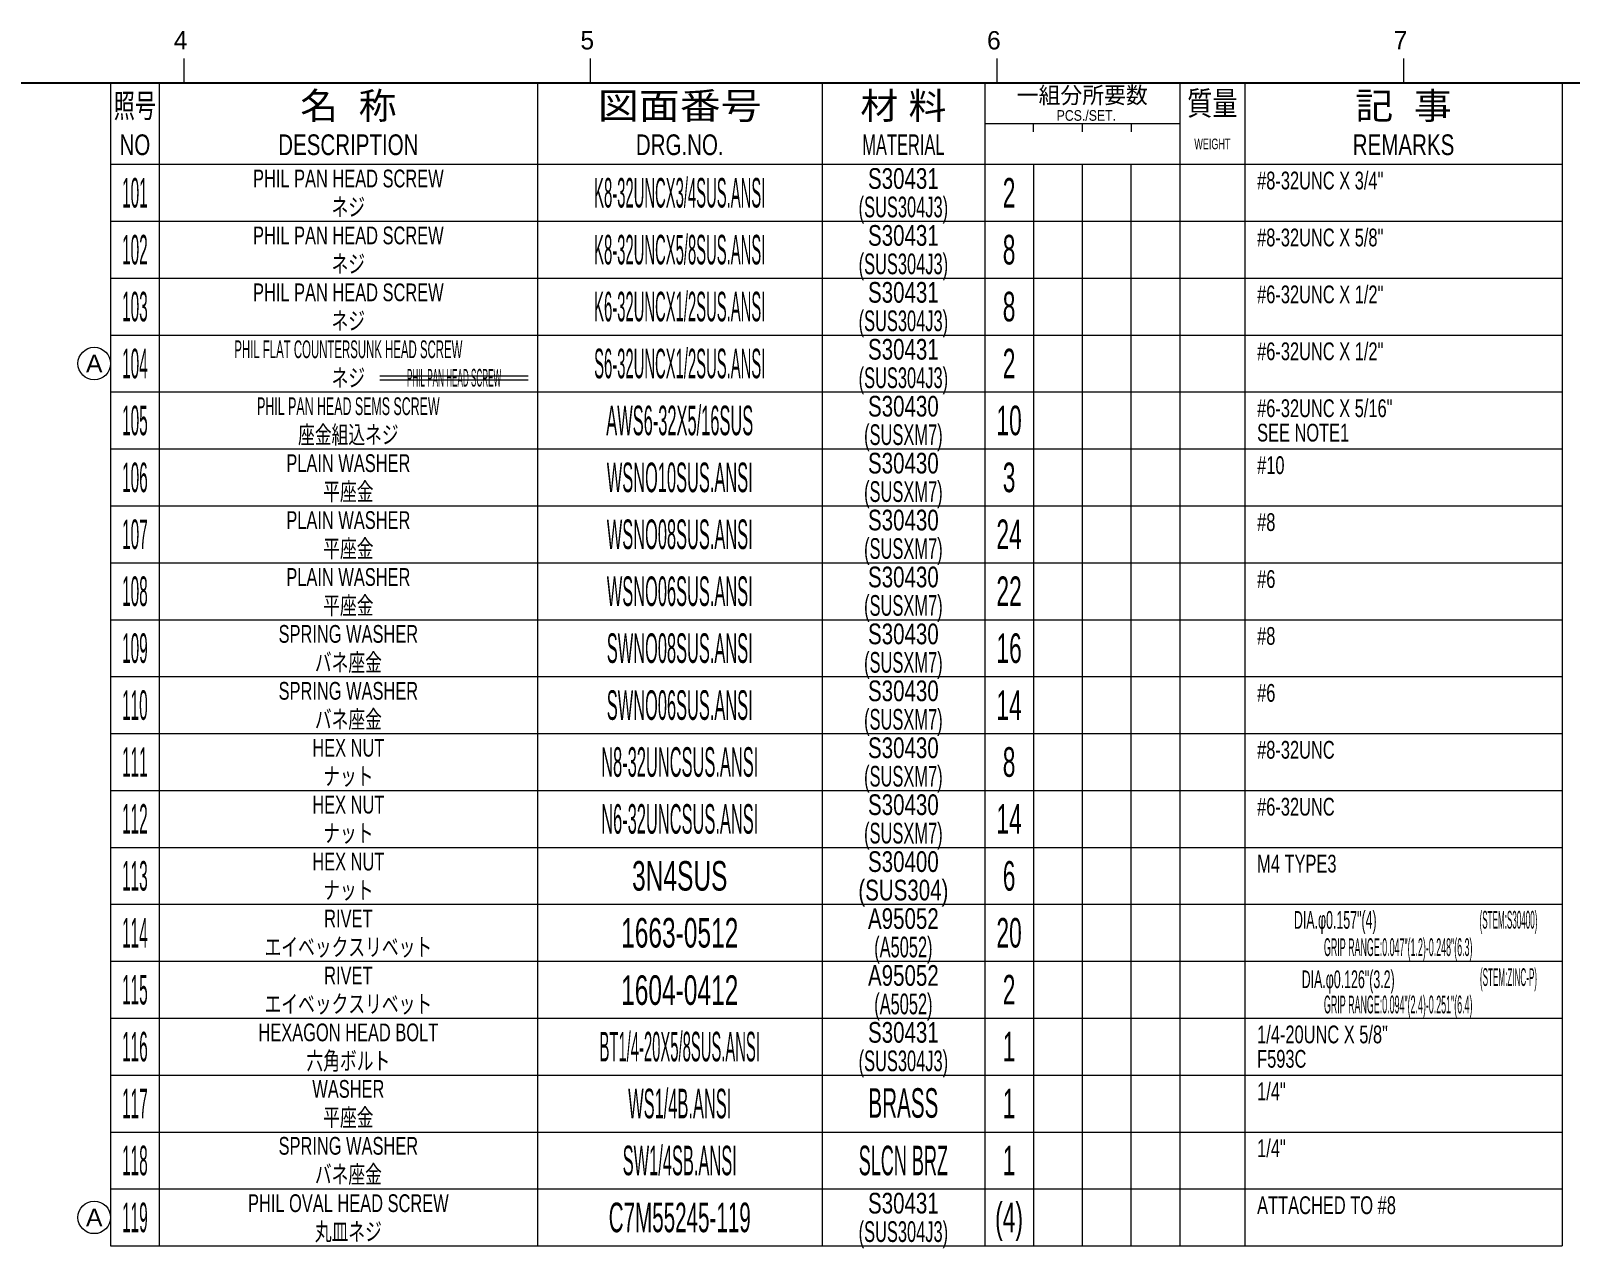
# Model space of a CAD drawing. Header units: millimetres. Extents: x 7 to 587, y 2 to 418.
# Drawn here: x 214.2 to 403.5, y 266.7 to 416.4 of the extents above; entities that cross this region are included whole.
import ezdxf
from ezdxf.enums import TextEntityAlignment as Align

# ---------------------------------------------------------------- set-up
doc = ezdxf.new("R2010")
doc.units = ezdxf.units.MM
for name, color, linetype in [('GR1_05', 7, 'Continuous'), ('図面枠C7M', 7, 'Continuous'), ('表題、部品表_01', 7, 'Continuous'), ('表題、部品表_02', 7, 'Continuous'), ('表題、部品表_03', 7, 'Continuous')]:
    doc.layers.add(name, color=color, linetype=linetype)
doc.styles.add('HG丸ｺﾞｼｯｸM-PRO', font='')
doc.styles.get('HG丸ｺﾞｼｯｸM-PRO').set_extended_font_data('HG丸ｺﾞｼｯｸM-PRO')

# ---------------------------------------------------------------- blocks, each defined once
blk = doc.blocks.new('BLKF023')
at = {"layer": '図面枠C7M', "color": 4, "linetype": 'Continuous', "lineweight": 13}
for p, q in [((233, 413), (233, 410)), ((283, 413), (283, 410)), ((333, 413), (333, 410)), ((383, 413), (383, 410))]:
    blk.add_line(p, q, dxfattribs=at)
at = {"layer": '図面枠C7M', "color": 2, "linetype": 'Continuous', "lineweight": 25}
blk.add_line((33, 410), (587, 410), dxfattribs=at)
at = {"layer": '図面枠C7M', "color": 4, "linetype": 'Continuous', "lineweight": 13, "style": 'HG丸ｺﾞｼｯｸM-PRO', "width": 1.003994}
for s, p in [('4', (231.79, 413.45)), ('5', (281.79, 413.45)), ('6', (331.79, 413.45)), ('7', (381.79, 413.45))]:
    blk.add_text(s, height=2.25, dxfattribs=at).set_placement(p, align=Align.BOTTOM_LEFT)
blk = doc.blocks.new('BLKF077')
at = {"layer": '表題、部品表_01', "color": 4, "linetype": 'Continuous', "lineweight": 13}
for p, q in [((224, 410), (224, 400)), ((224, 410), (402.5, 410)), ((230, 410), (230, 400)), ((276.5, 410), (276.5, 400)), ((311.5, 410), (311.5, 400)), ((331.5, 410), (331.5, 400)), ((355.5, 410), (355.5, 400)), ((363.5, 410), (363.5, 400)), ((402.5, 410), (402.5, 400)), ((331.5, 405), (355.5, 405)), ((337.5, 404), (337.5, 405)), ((343.5, 405), (343.5, 404)), ((349.5, 405), (349.5, 404)), ((224, 400), (402.5, 400))]:
    blk.add_line(p, q, dxfattribs=at)
at = {"layer": '表題、部品表_01', "color": 3, "linetype": 'Continuous', "lineweight": 35, "style": 'HG丸ｺﾞｼｯｸM-PRO'}
for s, height, width, p in [('照号', 2.909, 0.651535, (227, 407.2)), ('名  称', 3.273, 1.042426, (253.25, 407.2)), ('図面番号', 3.273, 1.127518, (294, 407.2)), ('材 料', 3.273, 1.042439, (321.5, 407.2)), ('一組分所要数', 2.036, 0.966638, (343.5, 408.5)), ('質量', 2.909, 0.781842, (359.5, 407.5)), ('記  事', 3.273, 1.042426, (383, 407.2)), ('PCS./SET.', 1.309, 0.862935, (344, 406)), ('NO', 2.545, 0.740841, (227, 402.4)), ('DESCRIPTION', 2.5455, 0.741365, (253.25, 402.4)), ('DRG.NO.', 2.545, 0.741189, (294, 402.4)), ('MATERIAL', 2.545, 0.594756, (321.5, 402.4)), ('REMARKS', 2.545, 0.742803, (383, 402.4)), ('WEIGHT', 1.309, 0.635507, (359.5, 402.5))]:
    blk.add_text(s, height=height, dxfattribs=dict(at, width=width)).set_placement(p, align=Align.MIDDLE_CENTER)
blk = doc.blocks.new('BLKF076')
at = {"layer": '表題、部品表_01', "color": 3, "linetype": 'Continuous', "lineweight": 13}
blk.add_blockref('BLKF077', (0, 0), dxfattribs=at)
blk = doc.blocks.new('BLKF078')
at = {"layer": '表題、部品表_02', "color": 4, "linetype": 'Continuous', "lineweight": 13}
for p, q in [((224, 365), (224, 358)), ((224, 365), (402.5, 365)), ((230, 365), (230, 358)), ((276.5, 365), (276.5, 358)), ((311.5, 365), (311.5, 358)), ((331.5, 365), (331.5, 358)), ((337.5, 365), (337.5, 358)), ((343.5, 365), (343.5, 358)), ((349.5, 358), (349.5, 365)), ((355.5, 365), (355.5, 358)), ((363.5, 365), (363.5, 358)), ((402.5, 365), (402.5, 358)), ((224, 358), (402.5, 358))]:
    blk.add_line(p, q, dxfattribs=at)
blk = doc.blocks.new('BLKF080')
at = {"layer": '表題、部品表_02', "color": 4, "linetype": 'Continuous', "lineweight": 13}
for p, q in [((224, 358), (224, 351)), ((224, 358), (402.5, 358)), ((230, 358), (230, 351)), ((276.5, 358), (276.5, 351)), ((311.5, 358), (311.5, 351)), ((331.5, 358), (331.5, 351)), ((337.5, 358), (337.5, 351)), ((343.5, 358), (343.5, 351)), ((349.5, 351), (349.5, 358)), ((355.5, 358), (355.5, 351)), ((363.5, 358), (363.5, 351)), ((402.5, 358), (402.5, 351)), ((224, 351), (402.5, 351))]:
    blk.add_line(p, q, dxfattribs=at)
blk = doc.blocks.new('BLKF083')
at = {"layer": '表題、部品表_02', "color": 4, "linetype": 'Continuous', "lineweight": 13}
for p, q in [((224, 344), (224, 337)), ((224, 344), (402.5, 344)), ((230, 344), (230, 337)), ((276.5, 344), (276.5, 337)), ((311.5, 344), (311.5, 337)), ((331.5, 344), (331.5, 337)), ((337.5, 344), (337.5, 337)), ((343.5, 344), (343.5, 337)), ((349.5, 337), (349.5, 344)), ((355.5, 344), (355.5, 337)), ((363.5, 344), (363.5, 337)), ((402.5, 344), (402.5, 337)), ((224, 337), (402.5, 337))]:
    blk.add_line(p, q, dxfattribs=at)
blk = doc.blocks.new('BLKF085')
at = {"layer": '表題、部品表_02', "color": 4, "linetype": 'Continuous', "lineweight": 13}
for p, q in [((224, 337), (224, 330)), ((224, 337), (402.5, 337)), ((230, 337), (230, 330)), ((276.5, 337), (276.5, 330)), ((311.5, 337), (311.5, 330)), ((331.5, 337), (331.5, 330)), ((337.5, 337), (337.5, 330)), ((343.5, 337), (343.5, 330)), ((349.5, 330), (349.5, 337)), ((355.5, 337), (355.5, 330)), ((363.5, 337), (363.5, 330)), ((402.5, 337), (402.5, 330)), ((224, 330), (402.5, 330))]:
    blk.add_line(p, q, dxfattribs=at)
blk = doc.blocks.new('BLKF086')
at = {"layer": '表題、部品表_02', "color": 4, "linetype": 'Continuous', "lineweight": 13}
for p, q in [((224, 351), (224, 344)), ((224, 351), (402.5, 351)), ((230, 351), (230, 344)), ((276.5, 351), (276.5, 344)), ((311.5, 351), (311.5, 344)), ((331.5, 351), (331.5, 344)), ((337.5, 351), (337.5, 344)), ((343.5, 351), (343.5, 344)), ((349.5, 344), (349.5, 351)), ((355.5, 351), (355.5, 344)), ((363.5, 351), (363.5, 344)), ((402.5, 351), (402.5, 344)), ((224, 344), (402.5, 344))]:
    blk.add_line(p, q, dxfattribs=at)
blk = doc.blocks.new('BLKF088')
at = {"layer": '表題、部品表_02', "color": 4, "linetype": 'Continuous', "lineweight": 13}
for p, q in [((224, 386), (224, 379)), ((224, 386), (402.5, 386)), ((230, 386), (230, 379)), ((276.5, 386), (276.5, 379)), ((311.5, 386), (311.5, 379)), ((331.5, 386), (331.5, 379)), ((337.5, 386), (337.5, 379)), ((343.5, 386), (343.5, 379)), ((349.5, 379), (349.5, 386)), ((355.5, 386), (355.5, 379)), ((363.5, 386), (363.5, 379)), ((402.5, 386), (402.5, 379)), ((224, 379), (402.5, 379))]:
    blk.add_line(p, q, dxfattribs=at)
blk = doc.blocks.new('BLKF090')
at = {"layer": '表題、部品表_02', "color": 4, "linetype": 'Continuous', "lineweight": 13}
for p, q in [((224, 400), (224, 393)), ((224, 400), (402.5, 400)), ((230, 400), (230, 393)), ((276.5, 400), (276.5, 393)), ((311.5, 400), (311.5, 393)), ((331.5, 400), (331.5, 393)), ((337.5, 400), (337.5, 393)), ((343.5, 400), (343.5, 393)), ((349.5, 393), (349.5, 400)), ((355.5, 400), (355.5, 393)), ((363.5, 400), (363.5, 393)), ((402.5, 400), (402.5, 393)), ((224, 393), (402.5, 393))]:
    blk.add_line(p, q, dxfattribs=at)
blk = doc.blocks.new('BLKF092')
at = {"layer": '表題、部品表_02', "color": 4, "linetype": 'Continuous', "lineweight": 13}
for p, q in [((224, 379), (224, 372)), ((224, 379), (402.5, 379)), ((230, 379), (230, 372)), ((276.5, 379), (276.5, 372)), ((311.5, 379), (311.5, 372)), ((331.5, 379), (331.5, 372)), ((337.5, 379), (337.5, 372)), ((343.5, 379), (343.5, 372)), ((349.5, 372), (349.5, 379)), ((355.5, 379), (355.5, 372)), ((363.5, 379), (363.5, 372)), ((402.5, 379), (402.5, 372)), ((224, 372), (402.5, 372))]:
    blk.add_line(p, q, dxfattribs=at)
blk = doc.blocks.new('BLKF094')
at = {"layer": '表題、部品表_02', "color": 4, "linetype": 'Continuous', "lineweight": 13}
for p, q in [((224, 393), (224, 386)), ((224, 393), (402.5, 393)), ((230, 393), (230, 386)), ((276.5, 393), (276.5, 386)), ((311.5, 393), (311.5, 386)), ((331.5, 393), (331.5, 386)), ((337.5, 393), (337.5, 386)), ((343.5, 393), (343.5, 386)), ((349.5, 386), (349.5, 393)), ((355.5, 393), (355.5, 386)), ((363.5, 393), (363.5, 386)), ((402.5, 393), (402.5, 386)), ((224, 386), (402.5, 386))]:
    blk.add_line(p, q, dxfattribs=at)
blk = doc.blocks.new('BLKF096')
at = {"layer": '表題、部品表_02', "color": 4, "linetype": 'Continuous', "lineweight": 13}
for p, q in [((224, 372), (224, 365)), ((224, 372), (402.5, 372)), ((230, 372), (230, 365)), ((276.5, 372), (276.5, 365)), ((311.5, 372), (311.5, 365)), ((331.5, 372), (331.5, 365)), ((337.5, 372), (337.5, 365)), ((343.5, 372), (343.5, 365)), ((349.5, 365), (349.5, 372)), ((355.5, 372), (355.5, 365)), ((363.5, 372), (363.5, 365)), ((402.5, 372), (402.5, 365)), ((224, 365), (402.5, 365))]:
    blk.add_line(p, q, dxfattribs=at)
blk = doc.blocks.new('BLKF098')
at = {"layer": '表題、部品表_02', "color": 4, "linetype": 'Continuous', "lineweight": 13}
for p, q in [((224, 316), (224, 309)), ((224, 316), (402.5, 316)), ((230, 316), (230, 309)), ((276.5, 316), (276.5, 309)), ((311.5, 316), (311.5, 309)), ((331.5, 316), (331.5, 309)), ((337.5, 316), (337.5, 309)), ((343.5, 316), (343.5, 309)), ((349.5, 309), (349.5, 316)), ((355.5, 316), (355.5, 309)), ((363.5, 316), (363.5, 309)), ((402.5, 316), (402.5, 309)), ((224, 309), (402.5, 309))]:
    blk.add_line(p, q, dxfattribs=at)
blk = doc.blocks.new('BLKF100')
at = {"layer": '表題、部品表_02', "color": 4, "linetype": 'Continuous', "lineweight": 13}
for p, q in [((224, 330), (224, 323)), ((224, 330), (402.5, 330)), ((230, 330), (230, 323)), ((276.5, 330), (276.5, 323)), ((311.5, 330), (311.5, 323)), ((331.5, 330), (331.5, 323)), ((337.5, 330), (337.5, 323)), ((343.5, 330), (343.5, 323)), ((349.5, 323), (349.5, 330)), ((355.5, 330), (355.5, 323)), ((363.5, 330), (363.5, 323)), ((402.5, 330), (402.5, 323)), ((224, 323), (402.5, 323))]:
    blk.add_line(p, q, dxfattribs=at)
blk = doc.blocks.new('BLKF102')
at = {"layer": '表題、部品表_02', "color": 4, "linetype": 'Continuous', "lineweight": 13}
for p, q in [((224, 309), (224, 302)), ((224, 309), (402.5, 309)), ((230, 309), (230, 302)), ((276.5, 309), (276.5, 302)), ((311.5, 309), (311.5, 302)), ((331.5, 309), (331.5, 302)), ((337.5, 309), (337.5, 302)), ((343.5, 309), (343.5, 302)), ((349.5, 302), (349.5, 309)), ((355.5, 309), (355.5, 302)), ((363.5, 309), (363.5, 302)), ((402.5, 309), (402.5, 302)), ((224, 302), (402.5, 302))]:
    blk.add_line(p, q, dxfattribs=at)
blk = doc.blocks.new('BLKF104')
at = {"layer": '表題、部品表_02', "color": 4, "linetype": 'Continuous', "lineweight": 13}
for p, q in [((224, 323), (224, 316)), ((224, 323), (402.5, 323)), ((230, 323), (230, 316)), ((276.5, 323), (276.5, 316)), ((311.5, 323), (311.5, 316)), ((331.5, 323), (331.5, 316)), ((337.5, 323), (337.5, 316)), ((343.5, 323), (343.5, 316)), ((349.5, 316), (349.5, 323)), ((355.5, 323), (355.5, 316)), ((363.5, 323), (363.5, 316)), ((402.5, 323), (402.5, 316)), ((224, 316), (402.5, 316))]:
    blk.add_line(p, q, dxfattribs=at)
blk = doc.blocks.new('BLKF106')
at = {"layer": '表題、部品表_02', "color": 4, "linetype": 'Continuous', "lineweight": 13}
for p, q in [((224, 302), (224, 295)), ((224, 302), (402.5, 302)), ((230, 302), (230, 295)), ((276.5, 302), (276.5, 295)), ((311.5, 302), (311.5, 295)), ((331.5, 302), (331.5, 295)), ((337.5, 302), (337.5, 295)), ((343.5, 302), (343.5, 295)), ((349.5, 295), (349.5, 302)), ((355.5, 302), (355.5, 295)), ((363.5, 302), (363.5, 295)), ((402.5, 302), (402.5, 295)), ((224, 295), (402.5, 295))]:
    blk.add_line(p, q, dxfattribs=at)
blk = doc.blocks.new('BLKF120')
at = {"layer": '表題、部品表_02', "color": 4, "linetype": 'Continuous', "lineweight": 13}
for p, q in [((224, 295), (224, 288)), ((224, 295), (402.5, 295)), ((230, 295), (230, 288)), ((276.5, 295), (276.5, 288)), ((311.5, 295), (311.5, 288)), ((331.5, 295), (331.5, 288)), ((337.5, 295), (337.5, 288)), ((343.5, 295), (343.5, 288)), ((349.5, 288), (349.5, 295)), ((355.5, 295), (355.5, 288)), ((363.5, 295), (363.5, 288)), ((402.5, 295), (402.5, 288)), ((224, 288), (402.5, 288))]:
    blk.add_line(p, q, dxfattribs=at)
blk = doc.blocks.new('BLKF122')
at = {"layer": '表題、部品表_02', "color": 4, "linetype": 'Continuous', "lineweight": 13}
for p, q in [((224, 288), (224, 281)), ((224, 288), (402.5, 288)), ((230, 288), (230, 281)), ((276.5, 288), (276.5, 281)), ((311.5, 288), (311.5, 281)), ((331.5, 288), (331.5, 281)), ((337.5, 288), (337.5, 281)), ((343.5, 288), (343.5, 281)), ((349.5, 281), (349.5, 288)), ((355.5, 288), (355.5, 281)), ((363.5, 288), (363.5, 281)), ((402.5, 288), (402.5, 281)), ((224, 281), (402.5, 281))]:
    blk.add_line(p, q, dxfattribs=at)
blk = doc.blocks.new('BLKF124')
at = {"layer": '表題、部品表_02', "color": 4, "linetype": 'Continuous', "lineweight": 13}
for p, q in [((224, 281), (224, 274)), ((224, 281), (402.5, 281)), ((230, 281), (230, 274)), ((276.5, 281), (276.5, 274)), ((311.5, 281), (311.5, 274)), ((331.5, 281), (331.5, 274)), ((337.5, 281), (337.5, 274)), ((343.5, 281), (343.5, 274)), ((349.5, 274), (349.5, 281)), ((355.5, 281), (355.5, 274)), ((363.5, 281), (363.5, 274)), ((402.5, 281), (402.5, 274)), ((224, 274), (402.5, 274))]:
    blk.add_line(p, q, dxfattribs=at)
blk = doc.blocks.new('BLKF130')
at = {"layer": '表題、部品表_02', "color": 4, "linetype": 'Continuous', "lineweight": 13}
for p, q in [((224, 274), (224, 267)), ((224, 274), (402.5, 274)), ((230, 274), (230, 267)), ((276.5, 274), (276.5, 267)), ((311.5, 274), (311.5, 267)), ((331.5, 274), (331.5, 267)), ((337.5, 274), (337.5, 267)), ((343.5, 274), (343.5, 267)), ((349.5, 267), (349.5, 274)), ((355.5, 274), (355.5, 267)), ((363.5, 274), (363.5, 267)), ((402.5, 274), (402.5, 267)), ((224, 267), (402.5, 267))]:
    blk.add_line(p, q, dxfattribs=at)
blk = doc.blocks.new('BLKF134')
at = {"layer": 'GR1_05', "color": 4, "linetype": 'Continuous', "lineweight": 13}
blk.add_circle((222, 270.5), 2, dxfattribs=at)
at = {"layer": 'GR1_05', "color": 4, "linetype": 'Continuous', "lineweight": 13, "style": 'HG丸ｺﾞｼｯｸM-PRO', "width": 1.042301}
blk.add_text('A', height=2.18, dxfattribs=at).set_placement((222, 270.5), align=Align.MIDDLE_CENTER)
blk = doc.blocks.new('BLKF135')
at = {"layer": 'GR1_05', "color": 4, "linetype": 'Continuous', "lineweight": 13}
blk.add_circle((222, 375.5), 2, dxfattribs=at)
at = {"layer": 'GR1_05', "color": 4, "linetype": 'Continuous', "lineweight": 13, "style": 'HG丸ｺﾞｼｯｸM-PRO', "width": 1.042301}
blk.add_text('A', height=2.18, dxfattribs=at).set_placement((222, 375.5), align=Align.MIDDLE_CENTER)

msp = doc.modelspace()

# ---------------------------------------------------------------- linework, layer by layer
at = {"layer": 'GR1_05', "color": 4, "linetype": 'Continuous', "lineweight": 13}
for p, q in [((257.13, 374), (275.37, 374)), ((257.13, 373.5), (275.37, 373.5))]:
    msp.add_line(p, q, dxfattribs=at)

# ---------------------------------------------------------------- block references
for name in ['BLKF135', 'BLKF134']:
    msp.add_blockref(name, (0, 0), dxfattribs=at)
at = {"layer": '図面枠C7M', "color": 4, "linetype": 'Continuous', "lineweight": 13}
msp.add_blockref('BLKF023', (0, 0), dxfattribs=at)
at = {"layer": '表題、部品表_01', "color": 3, "linetype": 'Continuous', "lineweight": 13}
msp.add_blockref('BLKF076', (0, 0), dxfattribs=at)
at = {"layer": '表題、部品表_02', "color": 4, "linetype": 'Continuous', "lineweight": 13}
for name in ['BLKF090', 'BLKF094', 'BLKF088', 'BLKF092', 'BLKF096', 'BLKF078', 'BLKF080', 'BLKF086', 'BLKF083', 'BLKF085', 'BLKF100', 'BLKF104', 'BLKF098', 'BLKF102', 'BLKF106', 'BLKF120', 'BLKF122', 'BLKF124', 'BLKF130']:
    msp.add_blockref(name, (0, 0), dxfattribs=at)

# ---------------------------------------------------------------- texts
at = {"layer": 'GR1_05', "color": 3, "linetype": 'Continuous', "lineweight": 35, "style": 'HG丸ｺﾞｼｯｸM-PRO', "width": 0.342026}
msp.add_text('PHIL PAN HEAD SCREW', height=2.1818, dxfattribs=at).set_placement((266.25, 373.75), align=Align.MIDDLE_CENTER)
at = {"layer": '表題、部品表_03', "color": 3, "linetype": 'Continuous', "lineweight": 35, "style": 'HG丸ｺﾞｼｯｸM-PRO'}
for s, height, width, p in [('S30431', 2.545, 0.740904, (321.5, 398.25)), ('101', 3.636, 0.389528, (227, 396.5)), ('PHIL PAN HEAD SCREW', 2.1818, 0.691725, (253.25, 398.25)), ('K8-32UNCX3/4SUS.ANSI', 3.6364, 0.374423, (294, 396.5)), ('2', 3.64, 0.576062, (334.5, 396.5)), ('ネジ', 2.182, 0.692256, (253.25, 394.75)), ('(SUS304J3)', 2.545, 0.593559, (321.5, 394.75)), ('PHIL PAN HEAD SCREW', 2.1818, 0.691725, (253.25, 391.25)), ('S30431', 2.545, 0.740904, (321.5, 391.25)), ('102', 3.636, 0.389528, (227, 389.5)), ('K8-32UNCX5/8SUS.ANSI', 3.6364, 0.374423, (294, 389.5)), ('8', 3.64, 0.576062, (334.5, 389.5)), ('ネジ', 2.182, 0.692256, (253.25, 387.75)), ('(SUS304J3)', 2.545, 0.593559, (321.5, 387.75)), ('103', 3.636, 0.389528, (227, 382.5)), ('PHIL PAN HEAD SCREW', 2.1818, 0.691725, (253.25, 384.25)), ('K6-32UNCX1/2SUS.ANSI', 3.6364, 0.374423, (294, 382.5)), ('S30431', 2.545, 0.740904, (321.5, 384.25)), ('8', 3.64, 0.576062, (334.5, 382.5)), ('ネジ', 2.182, 0.692256, (253.25, 380.75)), ('(SUS304J3)', 2.545, 0.593559, (321.5, 380.75)), ('104', 3.636, 0.389528, (227, 375.5)), ('PHIL FLAT COUNTERSUNK HEAD SCREW', 2.1818, 0.480576, (253.25, 377.25)), ('S6-32UNCX1/2SUS.ANSI', 3.6364, 0.374421, (294, 375.5)), ('S30431', 2.545, 0.740904, (321.5, 377.25)), ('2', 3.64, 0.576062, (334.5, 375.5)), ('ネジ', 2.182, 0.692256, (253.25, 373.75)), ('(SUS304J3)', 2.545, 0.593559, (321.5, 373.75)), ('PHIL PAN HEAD SEMS SCREW', 2.1818, 0.522463, (253.25, 370.25)), ('S30430', 2.545, 0.740904, (321.5, 370.25)), ('105', 3.636, 0.389528, (227, 368.5)), ('AWS6-32X5/16SUS', 3.6364, 0.415364, (294, 368.5)), ('10', 3.636, 0.576062, (334.5, 368.5)), ('座金組込ネジ', 2.182, 0.692256, (253.25, 366.75)), ('(SUSXM7)', 2.545, 0.594345, (321.5, 366.75)), ('PLAIN WASHER', 2.1818, 0.691933, (253.25, 363.25)), ('S30430', 2.545, 0.740904, (321.5, 363.25)), ('106', 3.636, 0.389528, (227, 361.5)), ('WSNO10SUS.ANSI', 3.6364, 0.414945, (294, 361.5)), ('3', 3.64, 0.576062, (334.5, 361.5)), ('平座金', 2.182, 0.692256, (253.25, 359.75)), ('(SUSXM7)', 2.545, 0.594345, (321.5, 359.75)), ('107', 3.636, 0.389528, (227, 354.5)), ('PLAIN WASHER', 2.1818, 0.691933, (253.25, 356.25)), ('WSNO08SUS.ANSI', 3.6364, 0.414945, (294, 354.5)), ('S30430', 2.545, 0.740904, (321.5, 356.25)), ('24', 3.636, 0.576062, (334.5, 354.5)), ('平座金', 2.182, 0.692256, (253.25, 352.75)), ('(SUSXM7)', 2.545, 0.594345, (321.5, 352.75)), ('PLAIN WASHER', 2.1818, 0.691933, (253.25, 349.25)), ('S30430', 2.545, 0.740904, (321.5, 349.25)), ('108', 3.636, 0.389528, (227, 347.5)), ('WSNO06SUS.ANSI', 3.6364, 0.414945, (294, 347.5)), ('22', 3.636, 0.576062, (334.5, 347.5)), ('平座金', 2.182, 0.692256, (253.25, 345.75)), ('(SUSXM7)', 2.545, 0.594345, (321.5, 345.75)), ('SPRING WASHER', 2.1818, 0.691599, (253.25, 342.25)), ('S30430', 2.545, 0.740904, (321.5, 342.25)), ('109', 3.636, 0.389528, (227, 340.5)), ('SWNO08SUS.ANSI', 3.6364, 0.414945, (294, 340.5)), ('16', 3.636, 0.576062, (334.5, 340.5)), ('バネ座金', 2.182, 0.692256, (253.25, 338.75)), ('(SUSXM7)', 2.545, 0.594345, (321.5, 338.75)), ('110', 3.636, 0.389528, (227, 333.5)), ('SPRING WASHER', 2.1818, 0.691599, (253.25, 335.25)), ('SWNO06SUS.ANSI', 3.6364, 0.414945, (294, 333.5)), ('S30430', 2.545, 0.740904, (321.5, 335.25)), ('14', 3.636, 0.576062, (334.5, 333.5)), ('バネ座金', 2.182, 0.692256, (253.25, 331.75)), ('(SUSXM7)', 2.545, 0.594345, (321.5, 331.75)), ('S30430', 2.545, 0.740904, (321.5, 328.25)), ('111', 3.636, 0.389528, (227, 326.5)), ('HEX NUT', 2.182, 0.692138, (253.25, 328.25)), ('N8-32UNCSUS.ANSI', 3.6364, 0.415592, (294, 326.5)), ('8', 3.64, 0.576062, (334.5, 326.5)), ('ナット', 2.182, 0.692256, (253.25, 324.75)), ('(SUSXM7)', 2.545, 0.594345, (321.5, 324.75)), ('HEX NUT', 2.182, 0.692138, (253.25, 321.25)), ('S30430', 2.545, 0.740904, (321.5, 321.25)), ('112', 3.636, 0.389528, (227, 319.5)), ('N6-32UNCSUS.ANSI', 3.6364, 0.415592, (294, 319.5)), ('14', 3.636, 0.576062, (334.5, 319.5)), ('ナット', 2.182, 0.692256, (253.25, 317.75)), ('(SUSXM7)', 2.545, 0.594345, (321.5, 317.75)), ('113', 3.636, 0.389528, (227, 312.5)), ('HEX NUT', 2.182, 0.692138, (253.25, 314.25)), ('3N4SUS', 3.636, 0.619673, (294, 312.5)), ('S30400', 2.545, 0.740904, (321.5, 314.25)), ('6', 3.64, 0.576062, (334.5, 312.5)), ('ナット', 2.182, 0.692256, (253.25, 310.75)), ('(SUS304)', 2.545, 0.740651, (321.5, 310.75)), ('A95052', 2.545, 0.741089, (321.5, 307.25)), ('114', 3.636, 0.389528, (227, 305.5)), ('RIVET', 2.182, 0.692838, (253.25, 307.25)), ('1663-0512', 3.636, 0.619839, (294, 305.5)), ('20', 3.636, 0.576062, (334.5, 305.5)), ('エイベックスリベット', 2.182, 0.692256, (253.25, 303.75)), ('(A5052)', 2.545, 0.592167, (321.5, 303.75)), ('RIVET', 2.182, 0.692838, (253.25, 300.25)), ('A95052', 2.545, 0.741089, (321.5, 300.25)), ('115', 3.636, 0.389528, (227, 298.5)), ('1604-0412', 3.636, 0.619839, (294, 298.45)), ('2', 3.64, 0.576062, (334.5, 298.5)), ('エイベックスリベット', 2.182, 0.692256, (253.25, 296.75)), ('(A5052)', 2.545, 0.592167, (321.5, 296.75)), ('HEXAGON HEAD BOLT', 2.1818, 0.692201, (253.25, 293.25)), ('BT1/4-20X5/8SUS.ANSI', 3.6364, 0.374224, (294, 291.5)), ('S30431', 2.545, 0.740904, (321.5, 293.25)), ('116', 3.636, 0.389528, (227, 291.5)), ('1', 3.64, 0.576062, (334.5, 291.5)), ('六角ボルト', 2.182, 0.692256, (253.25, 289.75)), ('(SUS304J3)', 2.545, 0.593559, (321.5, 289.75)), ('117', 3.636, 0.389528, (227, 284.5)), ('WASHER', 2.182, 0.691745, (253.25, 286.3)), ('WS1/4B.ANSI', 3.6364, 0.415472, (294, 284.5)), ('BRASS', 3.636, 0.521751, (321.5, 284.57)), ('1', 3.64, 0.576062, (334.5, 284.5)), ('平座金', 2.182, 0.692256, (253.25, 282.8)), ('SPRING WASHER', 2.1818, 0.691599, (253.25, 279.3)), ('118', 3.636, 0.389528, (227, 277.5)), ('SW1/4SB.ANSI', 3.6364, 0.415301, (294, 277.5)), ('SLCN BRZ', 3.636, 0.456688, (321.5, 277.5)), ('1', 3.64, 0.576062, (334.5, 277.5)), ('バネ座金', 2.182, 0.692256, (253.25, 275.8)), ('PHIL OVAL HEAD SCREW', 2.1818, 0.691743, (253.25, 272.25)), ('S30431', 2.545, 0.740904, (321.5, 272.25)), ('119', 3.636, 0.389528, (227, 270.5)), ('C7M55245-119', 3.6364, 0.521203, (294, 270.5)), ('(4)', 3.636, 0.576968, (334.5, 270.5)), ('丸皿ネジ', 2.182, 0.692256, (253.25, 268.75)), ('(SUS304J3)', 2.545, 0.593559, (321.5, 268.75))]:
    msp.add_text(s, height=height, dxfattribs=dict(at, width=width)).set_placement(p, align=Align.MIDDLE_CENTER)
for s, height, width, p in [('#8-32UNC X 3/4"', 2.1818, 0.691811, (365, 398)), ('#8-32UNC X 5/8"', 2.1818, 0.691811, (365, 391)), ('#6-32UNC X 1/2"', 2.1818, 0.691811, (365, 384)), ('#6-32UNC X 1/2"', 2.1818, 0.691811, (365, 377)), ('#6-32UNC X 5/16"', 2.1818, 0.691773, (365, 370)), ('SEE NOTE1', 2.182, 0.69149, (365, 367)), ('#10', 2.182, 0.691981, (365, 363)), ('#8', 2.182, 0.692308, (365, 356)), ('#6', 2.182, 0.692308, (365, 349)), ('#8', 2.182, 0.692308, (365, 342)), ('#6', 2.182, 0.692308, (365, 335)), ('#8-32UNC', 2.182, 0.691927, (365, 328)), ('#6-32UNC', 2.182, 0.691927, (365, 321)), ('M4 TYPE3', 2.182, 0.692013, (365, 314)), ('1/4-20UNC X 5/8"', 2.1818, 0.69165, (365, 293)), ('F593C', 2.182, 0.691648, (365, 290)), ('1/4"', 2.182, 0.692002, (365, 286)), ('1/4"', 2.182, 0.692002, (365, 279)), ('ATTACHED TO #8', 2.1818, 0.69269, (365, 272))]:
    msp.add_text(s, height=height, dxfattribs=dict(at, width=width)).set_placement(p, align=Align.MIDDLE_LEFT)
at = {"layer": '表題、部品表_03', "color": 3, "linetype": 'Continuous', "lineweight": 9, "style": 'HG丸ｺﾞｼｯｸM-PRO'}
for s, width, p in [('DIA.φ0.157"(4)', 0.522239, (374.61, 307.08)), ('(STEM:S30400)', 0.340077, (395.91, 307.1)), ('GRIP RANGE:0.047"(1.2)-0.248"(6.3)', 0.374474, (382.35, 303.73)), ('(STEM:ZINC-P)', 0.340787, (395.91, 300.05)), ('DIA.φ0.126"(3.2)', 0.522359, (376.2, 299.78)), ('GRIP RANGE:0.094"(2.4)-0.251"(6.4)', 0.374474, (382.35, 296.68))]:
    msp.add_text(s, height=2.1818, dxfattribs=dict(at, width=width)).set_placement(p, align=Align.MIDDLE_CENTER)

doc.saveas('drawing.dxf')
